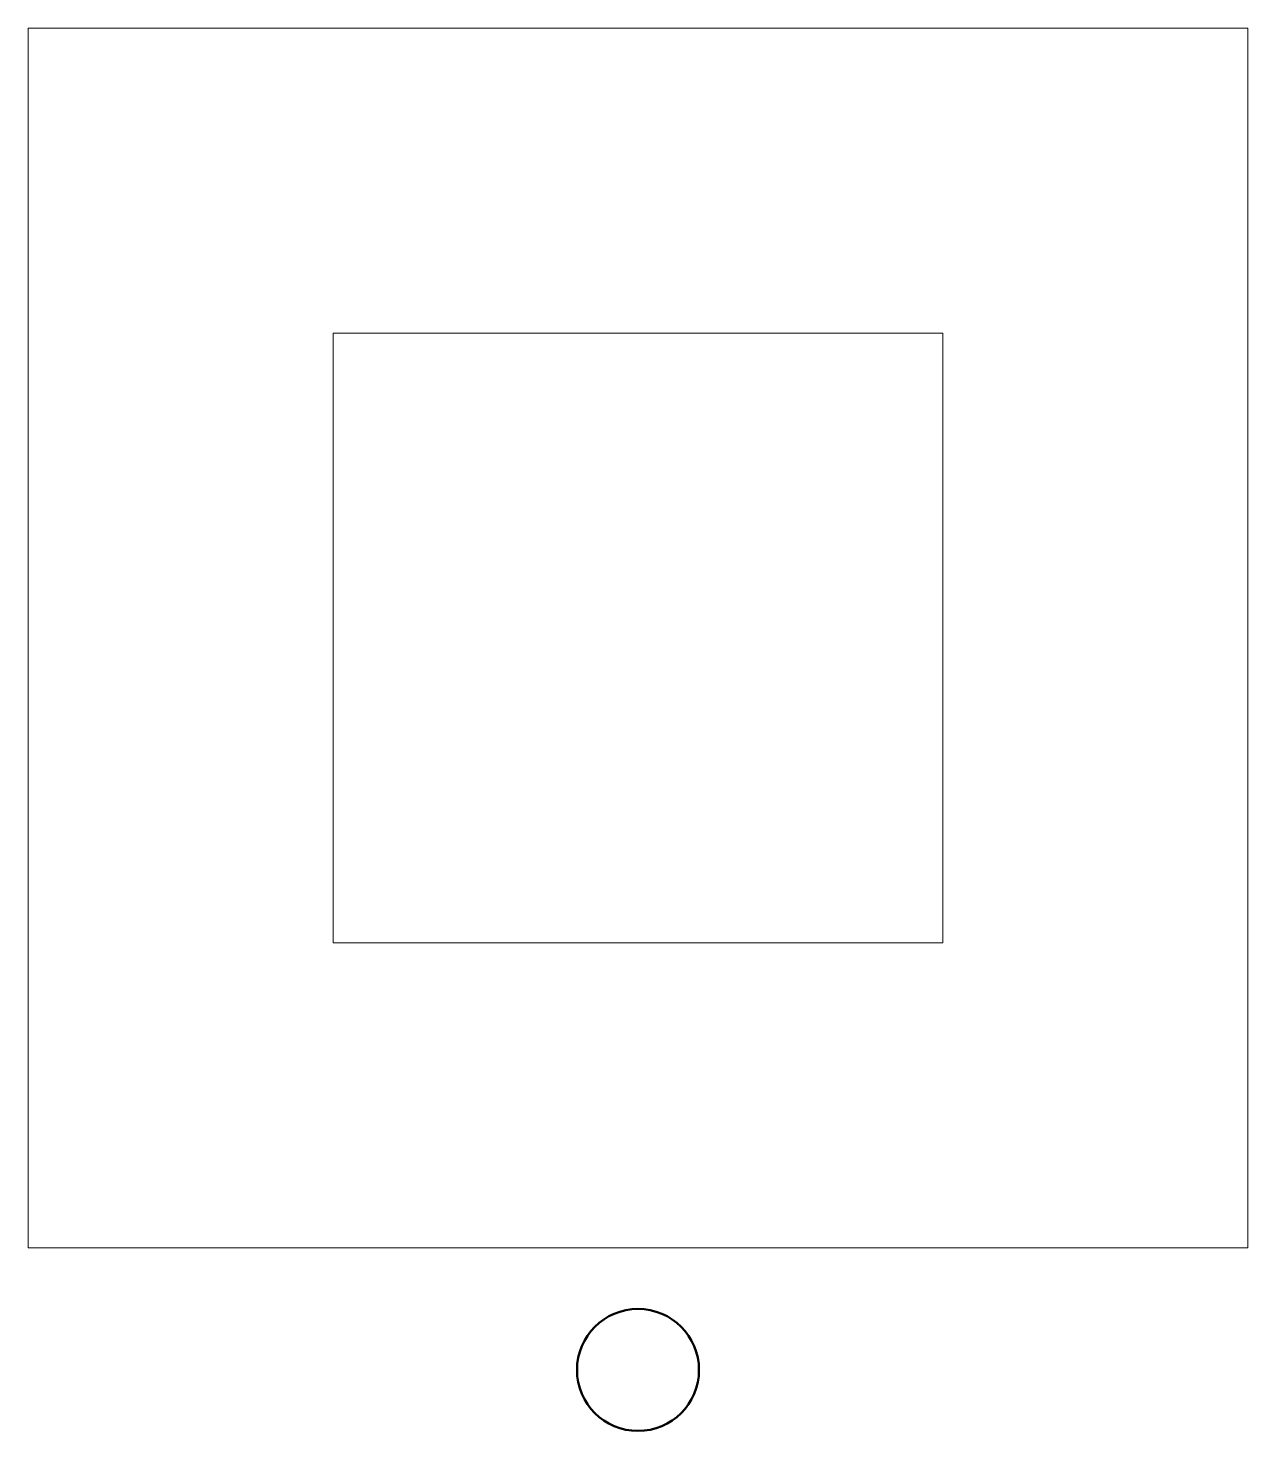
# Model space of a CAD drawing. Units: millimetres on the paper. Extents: x -135.2 to -85.2, y 15.7 to 73.2.
import ezdxf

# ---------------------------------------------------------------- set-up
doc = ezdxf.new("R2010")
doc.units = ezdxf.units.MM
for name, color, linetype, lineweight in [('0-0_CAM1', 7, 'Continuous', 20), ('0-1_CAM2', 7, 'Continuous', 20), ('0-F_ORIGIN', 5, 'Continuous', 50)]:
    doc.layers.add(name, color=color, linetype=linetype, lineweight=lineweight)

msp = doc.modelspace()

# ---------------------------------------------------------------- linework, layer by layer
at = {"layer": '0-0_CAM1'}
for p, q in [((-122.664, 35.697), (-110.164, 35.697)), ((-110.164, 35.697), (-97.664, 35.697))]:
    msp.add_line(p, q, dxfattribs=at)
msp.add_lwpolyline([(-97.664, 35.697), (-97.664, 60.697), (-122.664, 60.697), (-122.664, 35.697)], dxfattribs=at)
at = {"layer": '0-1_CAM2'}
for p, q in [((-135.164, 73.197), (-135.164, 23.197)), ((-85.164, 73.197), (-135.164, 73.197)), ((-85.164, 23.197), (-85.164, 73.197)), ((-135.164, 23.197), (-110.164, 23.197)), ((-110.164, 23.197), (-85.164, 23.197))]:
    msp.add_line(p, q, dxfattribs=at)
at = {"layer": '0-F_ORIGIN'}
msp.add_circle((-110.164, 18.197), 2.5, dxfattribs=at)

doc.saveas('drawing.dxf')
